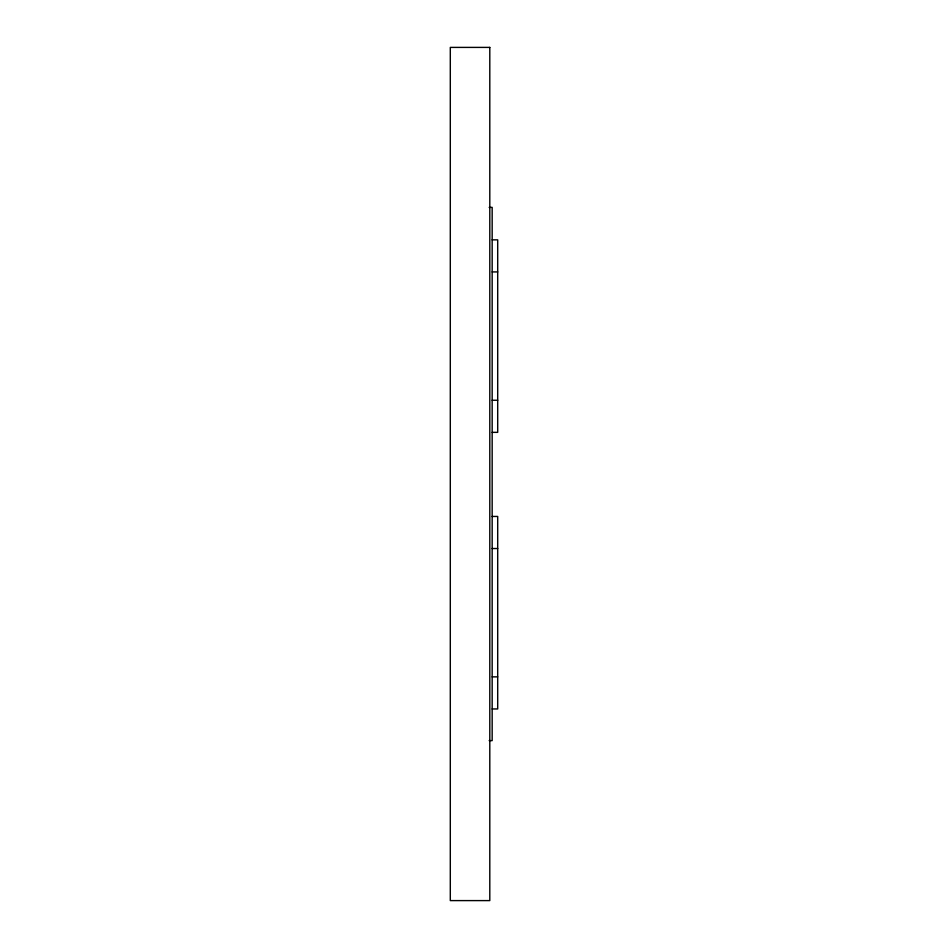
<?xml version="1.0" encoding="UTF-8"?>
<svg xmlns="http://www.w3.org/2000/svg" width="948" height="948" viewBox="0 0 948 948"><rect width="100%" height="100%" fill="white"/><g stroke="black" fill="none" stroke-linecap="round" stroke-linejoin="round"><path stroke-width="1.42" d="M489.168 207.375L492.166 207.375L492.166 740.625L489.168 740.625M492.166 239.844L497.7 239.844L497.7 432.347L492.166 432.347M492.166 271.922L497.7 271.922M492.166 400.257L497.7 400.257M492.166 516.447L497.7 516.447L497.7 708.95L492.166 708.95M492.166 548.525L497.7 548.525M492.166 676.86L497.7 676.86M489.796 47.4L450.3 47.4L450.3 900.6L489.796 900.6L489.796 47.4"/></g></svg>
